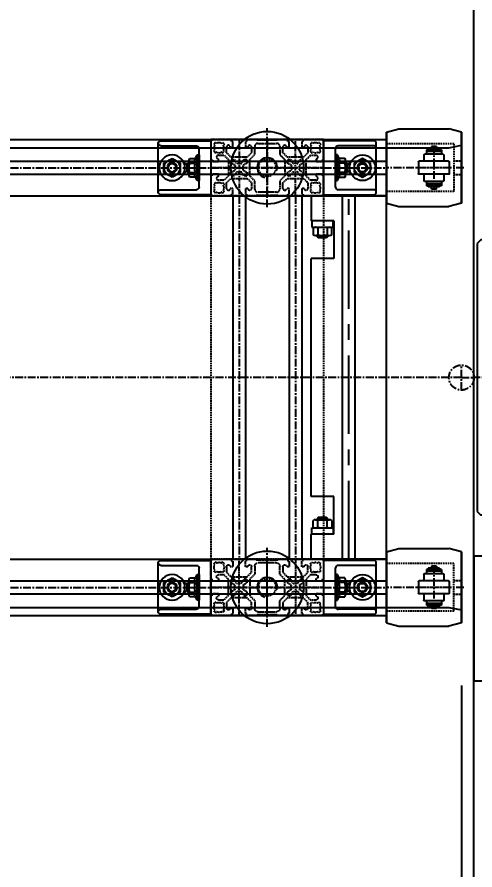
# Model space of a CAD drawing. Header units: inches. Extents: x 0 to 77285, y -118 to 40065.
# Drawn here: x 12608 to 12973, y 21287 to 21968 of the extents above; entities that cross this region are included whole.
import ezdxf

# ---------------------------------------------------------------- set-up
doc = ezdxf.new("R2010")
doc.units = ezdxf.units.IN
doc.header["$LTSCALE"] = 5
doc.header["$MEASUREMENT"] = 0
for name, pattern in [('CENTER', [2, 1.25, -0.25, 0.25, -0.25]), ('CENTERX2', [4, 2.5, -0.5, 0.5, -0.5]), ('HIDDEN', [0.375, 0.25, -0.125])]:
    doc.linetypes.add(name, pattern=pattern)
for name, color, linetype in [('11', 1, 'CENTER'), ('22', 2, 'HIDDEN'), ('44', 4, 'Continuous'), ('77', 40, 'HIDDEN'), ('A', 8, 'Continuous'), ('AREA-HAT', 7, 'Continuous'), ('B', 123, 'Continuous'), ('G', 231, 'Continuous'), ('T', 3, 'Continuous')]:
    doc.layers.add(name, color=color, linetype=linetype)
doc.styles.add('SCI', font='')
doc.styles.get('SCI').set_extended_font_data('Gulim')
doc.dimstyles.new('SCH', dxfattribs={"dimtxt": 2.5, "dimasz": 2, "dimexe": 1.25, "dimexo": 0.625, "dimtad": 1, "dimdec": 8, "dimtxsty": 'SCI', "dimcen": 2.5, "dimclrd": 4, "dimclre": 4, "dimclrt": 7, "dimadec": 8, "dimazin": 2, "dimtfac": 1, "dimtdec": 8, "dimtmove": 0, "dimatfit": 3, "dimfxl": 1, "dimarcsym": 0})

# ---------------------------------------------------------------- blocks, each defined once
blk = doc.blocks.new('A$C08521c32')
at = {"layer": 'AREA-HAT'}
h = blk.add_hatch(color=256, dxfattribs=at)
h.dxf.hatch_style = 1
h.paths.add_polyline_path([(-55, 3.3), (-55, 5, 0.414214), (-60, 0), (-58.3, 0, -0.414214)])
h.paths.add_polyline_path([(-50, 0), (-51.7, 0, -0.414214), (-55, -3.3), (-55, -5, 0.414214)])
h = blk.add_hatch(color=256, dxfattribs=at)
h.dxf.hatch_style = 1
h.paths.add_polyline_path([(55, 3.3), (55, 5, 0.414214), (50, 0), (51.7, 0, -0.414214)])
h.paths.add_polyline_path([(60, 0), (58.3, 0, -0.414214), (55, -3.3), (55, -5, 0.414214)])
for p, q in [((-110, 17, 0), (-107, 20, 0)), ((-110, 17, 0), (-110, -17, 0)), ((-107, 20, 0), (107, 20, 0)), ((107, 20, 0), (110, 17, 0)), ((110, 17, 0), (110, -17, 0)), ((-110, -17, 0), (-107, -20, 0)), ((-107, -20, 0), (107, -20, 0)), ((107, -20, 0), (110, -17, 0))]:
    blk.add_line(p, q)
for centre, radius in [((-95, 0, 0), 4.5), ((-75, 0), 5.5), ((-75, 0), 3.3), ((-55, 0, 0), 5), ((-55, 0, 0), 3.3), ((0, 0, 0), 4.5), ((55, 0, 0), 5), ((55, 0, 0), 3.3), ((75, 0), 5.5), ((75, 0), 3.3), ((95, 0, 0), 4.5)]:
    blk.add_circle(centre, radius)
at = {"layer": '11'}
for p, q in [((0, 22.51, 0), (0, -22.49, 0)), ((-75, -9), (-75, 9)), ((75, -9), (75, 9)), ((-111, 0, 0), (111, 0, 0)), ((-95, 5.5, 0), (-95, -5.5, 0)), ((-55, 6.5, 0), (-55, -6.5, 0)), ((55, 6.5, 0), (55, -6.5, 0)), ((95, 5.5, 0), (95, -5.5, 0))]:
    blk.add_line(p, q, dxfattribs=at)
at = {"layer": '22'}
for centre, radius in [((-75, 0), 8), ((75, 0), 8), ((-55, 0, 0), 5.5), ((55, 0, 0), 5.5)]:
    blk.add_circle(centre, radius, dxfattribs=at)
blk = doc.blocks.new('A$C740f11e8')
blk.add_blockref('A$C08521c32', (0, -167.5))
blk = doc.blocks.new('A$C2005a4a9')
for p, q in [((-50, 190, 0), (50, 190, 0)), ((-50, 190, 2129.45), (-50, -190, 2129.45)), ((50, 190, 2129.45), (50, -190, 2129.45)), ((-33.5, 31.5, 2129.45), (-31.5, 33.5, 2129.45)), ((-33.5, 15.5, 2129.45), (-33.5, 31.5, 2129.45)), ((31.5, 33.5, 2129.45), (-31.5, 33.5, 2129.45)), ((31.5, 33.5, 2129.45), (33.5, 31.5, 2129.45)), ((33.5, 15.5, 2129.45), (33.5, 31.5, 2129.45)), ((19.5, 24.5, 0), (-19.5, 24.5, 0)), ((-33.5, 15.5, 0), (-26.5, 15.5, 0)), ((-24.5, 17.5, 0), (-26.5, 15.5, 0)), ((-24.5, 17.5, 0), (-24.5, 19.5, 0)), ((-24.5, -17.5, 0), (-24.5, 17.5, 0)), ((24.5, 17.5, 0), (24.5, 19.5, 0)), ((24.5, 17.5, 0), (26.5, 15.5, 0)), ((33.5, 15.5, 0), (26.5, 15.5, 0)), ((30, 15.5, 0), (30, -15.5, 0)), ((-33.5, -15.5, 2129.45), (-33.5, -31.5, 2129.45)), ((-33.5, -15.5, 0), (-26.5, -15.5, 0)), ((-24.5, -17.5, 0), (-26.5, -15.5, 0)), ((-24.5, -17.5, 0), (-24.5, -19.5, 0)), ((24.5, -17.5, 0), (26.5, -15.5, 0)), ((24.5, -17.5, 0), (24.5, -19.5, 0)), ((33.5, -15.5, 0), (26.5, -15.5, 0)), ((33.5, -15.5, 2129.45), (33.5, -31.5, 2129.45)), ((19.5, -24.5, 0), (-19.5, -24.5, 0)), ((-33.5, -31.5, 2129.45), (-31.5, -33.5, 2129.45)), ((31.5, -33.5, 2129.45), (-31.5, -33.5, 2129.45)), ((31.5, -33.5, 2129.45), (33.5, -31.5, 2129.45)), ((-50, -190, 0), (50, -190, 0))]:
    blk.add_line(p, q)
for centre, radius in [((-25, 167.5, 0), 4.5), ((25, 167.5, 0), 4.5), ((0, 90), 20), ((-26.5, 26.5, 0), 2.46), ((26.5, 26.5, 0), 2.46), ((-26.5, -26.5, 0), 2.46), ((26.5, -26.5, 0), 2.46), ((0, -90), 20), ((-25, -167.5, 0), 4.5), ((25, -167.5, 0), 4.5)]:
    blk.add_circle(centre, radius)
for centre, radius, start, end in [((-26.5, 26.5, 0), 3, 285, 195), ((26.5, 26.5, 0), 3, 285, 195), ((-19.5, 19.5, 0), 5, 90, 180), ((19.5, 19.5, 0), 5, 0, 90), ((-19.5, -19.5, 0), 5, 180, 270), ((19.5, -19.5, 0), 5, 270, 0), ((-26.5, -26.5, 0), 3, 165, 75), ((26.5, -26.5, 0), 3, 165, 75)]:
    blk.add_arc(centre, radius, start, end)
at = {"layer": '11'}
for p, q in [((-25, 172.9), (-25, 162.1)), ((25, 172.9), (25, 162.1)), ((-19.6, 167.5), (-30.4, 167.5)), ((19.6, 167.5), (30.4, 167.5)), ((0, 114), (0, 66)), ((-24, 90), (24, 90)), ((-10, 38), (-10, 20)), ((0, 37.8), (0, -37.8)), ((10, 38), (10, 20)), ((-26.5, 20.5, 0), (-26.5, 32.5, 0)), ((26.5, 20.5, 0), (26.5, 32.5, 0)), ((-20.5, 26.5, 0), (-32.5, 26.5, 0)), ((32.5, 26.5, 0), (20.5, 26.5, 0)), ((-37.8, 0), (37.8, 0)), ((-10, -38), (-10, -20)), ((10, -38), (10, -20)), ((-20.5, -26.5, 0), (-32.5, -26.5, 0)), ((-26.5, -20.5, 0), (-26.5, -32.5, 0)), ((32.5, -26.5, 0), (20.5, -26.5, 0)), ((26.5, -20.5, 0), (26.5, -32.5, 0)), ((0, -114), (0, -66)), ((-24, -90), (24, -90)), ((-25, -172.9), (-25, -162.1)), ((25, -172.9), (25, -162.1)), ((-19.6, -167.5), (-30.4, -167.5)), ((19.6, -167.5), (30.4, -167.5))]:
    blk.add_line(p, q, dxfattribs=at)
at = {"layer": '22'}
for p, q in [((-12.07, 24.5), (-12.07, 33.5)), ((-7.93, 33.5), (-7.93, 24.5)), ((7.93, 24.5), (7.93, 33.5)), ((12.07, 33.5), (12.07, 24.5)), ((-12.07, -24.5), (-12.07, -33.5)), ((-7.93, -33.5), (-7.93, -24.5)), ((7.93, -24.5), (7.93, -33.5)), ((12.07, -33.5), (12.07, -24.5))]:
    blk.add_line(p, q, dxfattribs=at)
at = {"layer": 'T'}
for p, q in [((-12.5, 24.5), (-12.5, 33.5)), ((-7.5, 33.5), (-7.5, 24.5)), ((7.5, 24.5), (7.5, 33.5)), ((12.5, 33.5), (12.5, 24.5)), ((-12.5, -24.5), (-12.5, -33.5)), ((-7.5, -33.5), (-7.5, -24.5)), ((7.5, -24.5), (7.5, -33.5)), ((12.5, -33.5), (12.5, -24.5))]:
    blk.add_line(p, q, dxfattribs=at)
blk = doc.blocks.new('A$C93861574')
blk.add_blockref('A$C2005a4a9', (0, 0))
blk = doc.blocks.new('A$Ca5de7116')
blk.add_blockref('A$C740f11e8', (0, 0))
at = {"layer": 'A'}
blk.add_blockref('A$C93861574', (192.5, 0, 0), dxfattribs=at)
blk = doc.blocks.new('A$C8e4350b7')
blk.add_line((7340, -190), (180, -190))
blk = doc.blocks.new('A$C47db6cef')
at = {"ltscale": 0.506191}
for p, q in [((0, 43), (0, 28.5)), ((16.5, 45), (2, 45)), ((3.05, 40.53), (2.33, 41.26)), ((3.74, 42.67), (4.47, 41.95)), ((8.53, 41.95), (9.26, 42.67)), ((10.67, 41.26), (9.95, 40.53)), ((16.5, 43.5), (16.5, 45)), ((28.5, 45), (16.5, 45)), ((17.5, 43.5), (16.5, 43.5)), ((17.5, 39), (17.5, 43.5)), ((27.5, 43.5), (27.5, 39)), ((28.5, 43.5), (27.5, 43.5)), ((28.5, 45), (28.5, 43.5)), ((36.5, 45), (28.5, 45)), ((37, 44.5), (36.5, 45)), ((44.7, 44.5), (37, 44.5)), ((37.5, 42), (52.5, 42)), ((45, 44.2), (44.7, 44.5)), ((45.3, 44.5), (45, 44.2)), ((53, 44.5), (45.3, 44.5)), ((53.5, 45), (53, 44.5)), ((61.5, 45), (53.5, 45)), ((61.5, 43.5), (61.5, 45)), ((73.5, 45), (61.5, 45)), ((62.5, 43.5), (61.5, 43.5)), ((62.5, 39), (62.5, 43.5)), ((72.5, 43.5), (72.5, 39)), ((73.5, 43.5), (72.5, 43.5)), ((73.5, 45), (73.5, 43.5)), ((88, 45), (73.5, 45)), ((80.05, 40.53), (79.33, 41.26)), ((80.74, 42.67), (81.47, 41.95)), ((85.53, 41.95), (86.26, 42.67)), ((87.67, 41.26), (86.95, 40.53)), ((90, 28.5), (90, 43)), ((2.33, 35.74), (3.05, 36.47)), ((4.47, 35.05), (3.74, 34.33)), ((9.26, 34.33), (8.53, 35.05)), ((9.95, 36.47), (10.67, 35.74)), ((12.5, 34.5), (12.5, 39)), ((16, 31), (12.5, 34.5)), ((15.5, 39), (17.5, 39)), ((27.5, 39), (29.5, 39)), ((32.5, 34.5), (29, 31)), ((32.5, 39), (32.5, 34.5)), ((35, 33), (35, 39.5)), ((55, 39.5), (55, 33)), ((57.5, 34.5), (57.5, 39)), ((61, 31), (57.5, 34.5)), ((60.5, 39), (62.5, 39)), ((72.5, 39), (74.5, 39)), ((77.5, 34.5), (74, 31)), ((77.5, 39), (77.5, 34.5)), ((79.33, 35.74), (80.05, 36.47)), ((81.47, 35.05), (80.74, 34.33)), ((86.26, 34.33), (85.53, 35.05)), ((86.95, 36.47), (87.67, 35.74)), ((0, 28.5), (1.5, 28.5)), ((0, 28.5), (0, 16.5)), ((1.5, 28.5), (1.5, 27.5)), ((1.5, 27.5), (6, 27.5)), ((6, 32.5), (10.5, 32.5)), ((6, 27.5), (6, 29.5)), ((10.5, 32.5), (14, 29)), ((14, 29), (14, 22.8)), ((22.2, 31), (16, 31)), ((16, 26.25), (16, 28)), ((17, 29), (18.75, 29)), ((18.75, 29), (20.75, 25.53)), ((22.5, 30.7), (22.2, 31)), ((22.8, 31), (22.5, 30.7)), ((29, 31), (22.8, 31)), ((24.25, 25.53), (26.25, 29)), ((26.25, 29), (28, 29)), ((29, 28), (29, 26.25)), ((31, 29), (35, 33)), ((31, 16), (31, 29)), ((55, 33), (59, 29)), ((59, 29), (59, 16)), ((67.2, 31), (61, 31)), ((61, 26.25), (61, 28)), ((62, 29), (63.75, 29)), ((63.75, 29), (65.75, 25.53)), ((67.5, 30.7), (67.2, 31)), ((67.8, 31), (67.5, 30.7)), ((74, 31), (67.8, 31)), ((69.25, 25.53), (71.25, 29)), ((71.25, 29), (73, 29)), ((74, 28), (74, 26.25)), ((76, 29), (79.5, 32.5)), ((76, 22.8), (76, 29)), ((79.5, 32.5), (84, 32.5)), ((84, 29.5), (84, 27.5)), ((84, 27.5), (88.5, 27.5)), ((88.5, 28.5), (90, 28.5)), ((88.5, 27.5), (88.5, 28.5)), ((90, 16.5), (90, 28.5)), ((14, 22.8), (14.3, 22.5)), ((14.3, 22.5), (14, 22.2)), ((14, 22.2), (14, 16)), ((19.47, 24.25), (16, 26.25)), ((16, 18.75), (19.47, 20.75)), ((29, 26.25), (25.53, 24.25)), ((25.53, 20.75), (29, 18.75)), ((64.47, 24.25), (61, 26.25)), ((61, 18.75), (64.47, 20.75)), ((74, 26.25), (70.53, 24.25)), ((70.53, 20.75), (74, 18.75)), ((75.7, 22.5), (76, 22.8)), ((76, 22.2), (75.7, 22.5)), ((76, 16), (76, 22.2)), ((0, 16.5), (0, 2)), ((1.5, 16.5), (0, 16.5)), ((1.5, 17.5), (1.5, 16.5)), ((6, 17.5), (1.5, 17.5)), ((6, 15.5), (6, 17.5)), ((14, 16), (10.5, 12.5)), ((12.5, 10.5), (16, 14)), ((16, 17), (16, 18.75)), ((16, 14), (22.2, 14)), ((18.75, 16), (17, 16)), ((20.75, 19.47), (18.75, 16)), ((22.2, 14), (22.5, 14.3)), ((22.5, 14.3), (22.8, 14)), ((22.8, 14), (29, 14)), ((26.25, 16), (24.25, 19.47)), ((28, 16), (26.25, 16)), ((29, 18.75), (29, 17)), ((29, 14), (32.5, 10.5)), ((35, 12), (31, 16)), ((59, 16), (55, 12)), ((57.5, 10.5), (61, 14)), ((61, 17), (61, 18.75)), ((61, 14), (67.2, 14)), ((63.75, 16), (62, 16)), ((65.75, 19.47), (63.75, 16)), ((67.2, 14), (67.5, 14.3)), ((67.5, 14.3), (67.8, 14)), ((67.8, 14), (74, 14)), ((71.25, 16), (69.25, 19.47)), ((73, 16), (71.25, 16)), ((74, 18.75), (74, 17)), ((74, 14), (77.5, 10.5)), ((79.5, 12.5), (76, 16)), ((84, 17.5), (84, 15.5)), ((88.5, 17.5), (84, 17.5)), ((88.5, 16.5), (88.5, 17.5)), ((90, 16.5), (88.5, 16.5)), ((90, 2), (90, 16.5)), ((3.05, 8.53), (2.33, 9.26)), ((3.74, 10.67), (4.47, 9.95)), ((10.5, 12.5), (6, 12.5)), ((8.53, 9.95), (9.26, 10.67)), ((10.67, 9.26), (9.95, 8.53)), ((12.5, 6), (12.5, 10.5)), ((32.5, 10.5), (32.5, 6)), ((35, 5.5), (35, 12)), ((55, 12), (55, 5.5)), ((57.5, 6), (57.5, 10.5)), ((77.5, 10.5), (77.5, 6)), ((80.05, 8.53), (79.33, 9.26)), ((84, 12.5), (79.5, 12.5)), ((80.74, 10.67), (81.47, 9.95)), ((85.53, 9.95), (86.26, 10.67)), ((87.67, 9.26), (86.95, 8.53)), ((2, 0), (16.5, 0)), ((2.33, 3.74), (3.05, 4.47)), ((4.47, 3.05), (3.74, 2.33)), ((9.26, 2.33), (8.53, 3.05)), ((9.95, 4.47), (10.67, 3.74)), ((17.5, 6), (15.5, 6)), ((16.5, 1.5), (17.5, 1.5)), ((16.5, 0), (16.5, 1.5)), ((16.5, 0), (28.5, 0)), ((17.5, 1.5), (17.5, 6)), ((27.5, 6), (27.5, 1.5)), ((29.5, 6), (27.5, 6)), ((27.5, 1.5), (28.5, 1.5)), ((28.5, 1.5), (28.5, 0)), ((28.5, 0), (35.55, 0)), ((35.55, 0), (36.05, 0.5)), ((36.05, 0.5), (44.7, 0.5)), ((52.5, 3), (37.5, 3)), ((44.7, 0.5), (45, 0.8)), ((45, 0.8), (45.3, 0.5)), ((45.3, 0.5), (53.95, 0.5)), ((53.95, 0.5), (54.45, 0)), ((62.5, 6), (60.5, 6)), ((61.5, 1.5), (62.5, 1.5)), ((61.5, 0), (61.5, 1.5)), ((62.5, 1.5), (62.5, 6)), ((72.5, 6), (72.5, 1.5)), ((74.5, 6), (72.5, 6)), ((72.5, 1.5), (73.5, 1.5)), ((73.5, 1.5), (73.5, 0)), ((79.33, 3.74), (80.05, 4.47)), ((81.47, 3.05), (80.74, 2.33)), ((86.26, 2.33), (85.53, 3.05)), ((86.95, 4.47), (87.67, 3.74))]:
    blk.add_line(p, q, dxfattribs=at)
for p, q in [((54.45, 0), (61.5, 0)), ((61.5, 0), (73.5, 0)), ((73.5, 0), (88, 0))]:
    blk.add_line(p, q)
for centre, radius, start, end in [((2, 43), 2, 90, 180), ((6.5, 38.5), 5, 123.46304, 146.53696), ((6.5, 38.5), 4, 59.47751, 120.52249), ((6.5, 38.5), 5, 33.46304, 56.53696), ((37.5, 39.5), 2.5, 90, 180), ((52.5, 39.5), 2.5, 0, 90), ((83.5, 38.5), 5, 123.46304, 146.53696), ((83.5, 38.5), 4, 59.47751, 120.52249), ((83.5, 38.5), 5, 33.46304, 56.53696), ((88, 43), 2, 0, 90), ((6.5, 38.5), 5, 213.46304, 236.53696), ((6.5, 38.5), 4, 149.47751, 210.52249), ((6.5, 38.5), 4, 239.47751, 300.52249), ((6.5, 38.5), 5, 303.46304, 326.53696), ((6.5, 38.5), 4, 329.47751, 30.52249), ((14, 39), 1.5, 0, 180), ((31, 39), 1.5, 0, 180), ((59, 39), 1.5, 0, 180), ((76, 39), 1.5, 0, 180), ((83.5, 38.5), 5, 213.46304, 236.53696), ((83.5, 38.5), 4, 149.47751, 210.52249), ((83.5, 38.5), 4, 239.47751, 300.52249), ((83.5, 38.5), 5, 303.46304, 326.53696), ((83.5, 38.5), 4, 329.47751, 30.52249), ((6, 31), 1.5, 90, 270), ((17, 28), 1, 90, 180), ((28, 28), 1, 0, 90), ((62, 28), 1, 90, 180), ((73, 28), 1, 0, 90), ((84, 31), 1.5, 270, 90), ((22.5, 22.5), 3.5, 150, 210), ((22.5, 22.5), 3.5, 60, 120), ((22.5, 22.5), 3.5, 330, 30), ((67.5, 22.5), 3.5, 150, 210), ((67.5, 22.5), 3.5, 60, 120), ((67.5, 22.5), 3.5, 330, 30), ((6, 14), 1.5, 90, 270), ((17, 17), 1, 180, 270), ((22.5, 22.5), 3.5, 240, 300), ((28, 17), 1, 270, 0), ((62, 17), 1, 180, 270), ((67.5, 22.5), 3.5, 240, 300), ((73, 17), 1, 270, 0), ((84, 14), 1.5, 270, 90), ((6.5, 6.5), 5, 123.46304, 146.53696), ((6.5, 6.5), 4, 149.47751, 210.52249), ((6.5, 6.5), 4, 59.47751, 120.52249), ((6.5, 6.5), 5, 33.46304, 56.53696), ((6.5, 6.5), 4, 329.47751, 30.52249), ((83.5, 6.5), 5, 123.46304, 146.53696), ((83.5, 6.5), 4, 149.47751, 210.52249), ((83.5, 6.5), 4, 59.47751, 120.52249), ((83.5, 6.5), 5, 33.46304, 56.53696), ((83.5, 6.5), 4, 329.47751, 30.52249), ((2, 2), 2, 180, 270), ((6.5, 6.5), 5, 213.46304, 236.53696), ((6.5, 6.5), 4, 239.47751, 300.52249), ((6.5, 6.5), 5, 303.46304, 326.53696), ((14, 6), 1.5, 180, 0), ((31, 6), 1.5, 180, 0), ((37.5, 5.5), 2.5, 180, 270), ((52.5, 5.5), 2.5, 270, 0), ((59, 6), 1.5, 180, 0), ((76, 6), 1.5, 180, 0), ((83.5, 6.5), 5, 213.46304, 236.53696), ((83.5, 6.5), 4, 239.47751, 300.52249), ((83.5, 6.5), 5, 303.46304, 326.53696), ((88, 2), 2, 270, 0)]:
    blk.add_arc(centre, radius, start, end, dxfattribs=at)
at = {"layer": '11', "ltscale": 0.506191}
for p, q in [((22.5, 45), (22.5, 0)), ((67.5, 0), (67.5, 45)), ((90, 22.5), (0, 22.5))]:
    blk.add_line(p, q, dxfattribs=at)
at = {"layer": '11'}
blk.add_line((45, 45), (45, 0), dxfattribs=at)
at = {"layer": 'A', "ltscale": 0.506191}
for p, q in [((0, 45), (0, 43)), ((2, 45), (0, 45)), ((53.5, 45), (36.5, 45)), ((90, 45), (88, 45)), ((90, 43), (90, 45)), ((0, 2), (0, 0)), ((0, 0), (2, 0)), ((35.55, 0), (54.45, 0)), ((90, 0), (90, 2))]:
    blk.add_line(p, q, dxfattribs=at)
at = {"layer": 'A'}
blk.add_line((88, 0), (90, 0), dxfattribs=at)
blk = doc.blocks.new('A$C632A6005')
for p, q in [((-21.5, 0), (-21.5, -40)), ((21.5, 0), (-21.5, 0)), ((21.5, -40.1), (21.5, 0)), ((-17.5, -40), (-17.5, -11.5)), ((-15.5, -9.5), (15.5, -9.5)), ((10.25, -9.5), (-10.25, -9.5)), ((-10.25, -9.5), (-10.25, -11)), ((-10.25, -11), (10.25, -11)), ((-10.25, -11), (-7.51, -12.3)), ((-7.51, -12.3), (-7.51, -16.89)), ((-3.75, -16.86), (-3.75, -12.3)), ((3.76, -16.86), (3.76, -12.3)), ((7.51, -12.3), (10.25, -11)), ((7.51, -16.89), (7.51, -12.3)), ((10.25, -11), (10.25, -9.5)), ((17.5, -40), (17.5, -11.5)), ((-7.51, -16.89), (-6.44, -17.5)), ((-6.44, -17.5), (6.45, -17.5)), ((-4, -18.2), (-4, -17.5)), ((-4, -18.2), (4, -18.2)), ((-3.2, -19), (-4, -18.2)), ((-3.2, -19), (3.2, -19)), ((3.2, -19), (4, -18.2)), ((4, -18.2), (4, -17.5)), ((6.45, -17.5), (7.51, -16.89)), ((-3.75, -24.5), (-7.5, -31)), ((3.75, -24.5), (-3.75, -24.5)), ((7.51, -31), (3.75, -24.5)), ((-7.5, -31), (-3.75, -37.5)), ((3.75, -37.5), (7.51, -31)), ((-3.75, -37.5), (3.75, -37.5)), ((-19.5, -42), (19.6, -42))]:
    blk.add_line(p, q)
for radius in [10.25, 6.5, 4, 3.2]:
    blk.add_circle((0, -31), radius)
for centre, radius, start, end in [((-15.5, -11.5), 2, 89.99999, 180.00003), ((-5.63, -9.89), 3.06, 232.12112, 307.87888), ((0, -1.68), 11.26, 250.52878, 289.47122), ((5.63, -9.89), 3.06, 232.12112, 307.87888), ((15.5, -11.5), 2, 0.00001, 89.99999), ((-5.63, -14.44), 3.06, 232.12112, 307.87888), ((0, -22.5), 4.1, 121.38856, 166.72724), ((0, -6.24), 11.26, 250.52878, 289.47122), ((0, -22.5), 4.1, 13.27276, 58.61144), ((5.63, -14.44), 3.06, 232.12112, 307.87888), ((-19.5, -40), 2, 180.00003, 270.00001), ((-19.5, -40), 2, 270.00001, 0.00002), ((19.5, -40), 2, 180.00003, 270.00001), ((19.6, -40.1), 1.9, 270.00001, 0.00002)]:
    blk.add_arc(centre, radius, start, end)
blk = doc.blocks.new('A$C08fce532')
for p, q in [((-22.5, 90), (-22.5, 0)), ((-22.5, 90), (-22.5, 0)), ((312.5, 90), (22.5, 90)), ((22.5, 0), (22.5, 90)), ((312.5, 0), (312.5, 90)), ((357.5, 90), (357.5, 0)), ((312.5, 0), (22.5, 0))]:
    blk.add_line(p, q)
at = {"layer": '11'}
for p, q in [((312.5, 67.5), (22.5, 67.5)), ((-31.5, 45), (31.5, 45)), ((303.5, 45), (366.5, 45)), ((312.5, 22.5), (22.5, 22.5))]:
    blk.add_line(p, q, dxfattribs=at)
at = {"layer": '22'}
for centre in [(0, 45), (335, 45)]:
    blk.add_circle(centre, 6.92, dxfattribs=at)
at = {"layer": '44'}
for centre in [(0, 45), (335, 45)]:
    blk.add_circle(centre, 29, dxfattribs=at)
at = {"layer": 'A'}
for p, q in [((312.5, 72.5), (22.5, 72.5)), ((312.5, 62.5), (22.5, 62.5)), ((312.5, 27.5), (22.5, 27.5)), ((312.5, 17.5), (22.5, 17.5))]:
    blk.add_line(p, q, dxfattribs=at)
at = {"layer": 'T'}
for centre in [(0, 45), (335, 45)]:
    blk.add_arc(centre, 8, 255, 165, dxfattribs=at)
at = {"xscale": -1.000000000000001, "rotation": 90}
blk.add_blockref('A$C47db6cef', (22.5, 90), dxfattribs=at)
at = {"rotation": 270}
blk.add_blockref('A$C47db6cef', (312.5, 90), dxfattribs=at)
at = {"layer": '44', "xscale": -1, "rotation": 180}
for p in [(0, 90), (335, 90)]:
    blk.add_blockref('A$C632A6005', p, dxfattribs=at)
at = {"layer": '44'}
for p in [(0, 0), (335, 0)]:
    blk.add_blockref('A$C632A6005', p, dxfattribs=at)
blk = doc.blocks.new('A$C024ea68c')
for p, q in [((-6, 14.35), (6, 14.35)), ((-6, 14.35), (-6, 10.85)), ((-4.5, 15.35), (4.5, 15.35)), ((-4.5, 15.35), (-4.5, 14.35)), ((-1.985, 17), (1.985, 17)), ((-1.985, 17), (-1.985, 15.35)), ((1.985, 17), (1.985, 15.35)), ((4.5, 15.35), (4.5, 14.35)), ((6, 14.35), (6, 10.85)), ((-7.94, 10.35), (-7.94, 5.15)), ((-7.44, 10.85), (7.44, 10.85)), ((-6, 12.85), (6, 12.85)), ((7.94, 10.35), (7.94, 5.15)), ((-12.3, 4.65), (-12.3, -4.65)), ((-11.8, 5.15), (11.8, 5.15)), ((12.3, 4.65), (12.3, -4.65)), ((-11.8, -5.15), (11.8, -5.15)), ((-7.94, -5.15), (-7.94, -10.35)), ((7.94, -5.15), (7.94, -10.35)), ((-7.44, -10.85), (7.44, -10.85)), ((-6, -10.85), (-6, -14.35)), ((-6, -12.85), (6, -12.85)), ((6, -10.85), (6, -14.35)), ((-6, -14.35), (6, -14.35)), ((-4.5, -15.35), (-4.5, -14.35)), ((-4.5, -15.35), (4.5, -15.35)), ((-1.985, -17), (-1.985, -15.35)), ((-1.985, -17), (1.985, -17)), ((1.985, -17), (1.985, -15.35)), ((4.5, -15.35), (4.5, -14.35))]:
    blk.add_line(p, q)
for centre, start, end in [((-7.44, 10.35), 90, 180), ((7.44, 10.35), 0, 90), ((-11.8, 4.65), 90, 180), ((11.8, 4.65), 0, 90), ((-11.8, -4.65), 180, 270), ((11.8, -4.65), 270, 0), ((-7.44, -10.35), 180, 270), ((7.44, -10.35), 270, 0)]:
    blk.add_arc(centre, 0.5, start, end)
at = {"layer": '11'}
for p, q in [((0, 17.35), (0, -17.35)), ((-13.3, 0), (13.3, 0))]:
    blk.add_line(p, q, dxfattribs=at)
blk = doc.blocks.new('A$C2389a0cc')
for p, q in [((0, 60), (20, 60)), ((0, 0), (0, 60)), ((20, 42), (20, 60)), ((20, 42), (20, 60)), ((20, 42.5), (20, 59.5)), ((20, 59.5), (25, 59.5)), ((20, 59.5), (25, 59.5)), ((25, 59.5), (25, 42.5)), ((25, 59.5), (25, 42.5)), ((25, 56.63), (25, 45.37)), ((25, 56.63), (25, 45.37)), ((25.58, 58.51), (30.92, 58.51)), ((25.58, 58.51), (30.92, 58.51)), ((25.58, 54.75), (30.92, 54.75)), ((25.58, 54.75), (30.92, 54.75)), ((31.5, 56.63), (31.5, 45.37)), ((31.5, 56.63), (31.5, 45.37)), ((32.72, 55), (31.5, 55)), ((32.72, 55), (31.5, 55)), ((32.72, 47), (32.72, 55)), ((33.4, 54.32), (32.72, 55)), ((32.72, 47), (32.72, 55)), ((33.4, 54.32), (32.72, 55)), ((50, 42), (50, 60)), ((50, 60), (240, 60)), ((240, 42), (240, 60)), ((256.6, 54.32), (257.28, 55)), ((256.6, 54.32), (257.28, 55)), ((257.28, 47), (257.28, 55)), ((257.28, 55), (258.5, 55)), ((257.28, 47), (257.28, 55)), ((257.28, 55), (258.5, 55)), ((258.5, 56.63), (258.5, 45.37)), ((258.5, 56.63), (258.5, 45.37)), ((264.42, 58.51), (259.08, 58.51)), ((264.42, 58.51), (259.08, 58.51)), ((264.42, 54.75), (259.08, 54.75)), ((264.42, 54.75), (259.08, 54.75)), ((265, 59.5), (265, 42.5)), ((270, 59.5), (265, 59.5)), ((265, 59.5), (265, 42.5)), ((270, 59.5), (265, 59.5)), ((265, 56.63), (265, 45.37)), ((265, 56.63), (265, 45.37)), ((290, 60), (270, 60)), ((270, 42), (270, 60)), ((270, 42), (270, 60)), ((270, 42.5), (270, 59.5)), ((290, 0), (290, 60)), ((31.5, 54.32), (33.4, 54.32)), ((31.5, 54.32), (33.4, 54.32)), ((31.5, 47.68), (33.4, 47.68)), ((31.5, 47.68), (33.4, 47.68)), ((32.72, 47), (33.4, 47.68)), ((32.72, 47), (33.4, 47.68)), ((33.4, 47.68), (33.4, 54.32)), ((33.4, 47.68), (33.4, 54.32)), ((256.6, 47.68), (256.6, 54.32)), ((258.5, 54.32), (256.6, 54.32)), ((256.6, 47.68), (256.6, 54.32)), ((258.5, 54.32), (256.6, 54.32)), ((257.28, 47), (256.6, 47.68)), ((258.5, 47.68), (256.6, 47.68)), ((257.28, 47), (256.6, 47.68)), ((258.5, 47.68), (256.6, 47.68)), ((25, 42.5), (20, 42.5)), ((25, 42.5), (20, 42.5)), ((20, 42), (50, 42)), ((25.58, 47.25), (30.92, 47.25)), ((25.58, 47.25), (30.92, 47.25)), ((30.92, 43.49), (25.58, 43.49)), ((30.92, 43.49), (25.58, 43.49)), ((31.5, 47), (32.72, 47)), ((31.5, 47), (32.72, 47)), ((270, 42), (240, 42)), ((258.5, 47), (257.28, 47)), ((258.5, 47), (257.28, 47)), ((264.42, 47.25), (259.08, 47.25)), ((264.42, 47.25), (259.08, 47.25)), ((259.08, 43.49), (264.42, 43.49)), ((259.08, 43.49), (264.42, 43.49)), ((265, 42.5), (270, 42.5)), ((265, 42.5), (270, 42.5)), ((0, 0), (290, 0))]:
    blk.add_line(p, q)
at = {"color": 252}
for p, q in [((0, 35), (290, 35)), ((0, 25), (290, 25))]:
    blk.add_line(p, q, dxfattribs=at)
for centre, radius, start, end in [((28.32, 56.63), 3.32, 145.61575, 214.38425), ((28.32, 56.63), 3.32, 145.61575, 214.38425), ((37.42, 51), 12.42, 162.41205, 197.58795), ((37.42, 51), 12.42, 162.41205, 197.58795), ((28.18, 56.63), 3.32, 325.61575, 34.38425), ((28.18, 56.63), 3.32, 325.61575, 34.38425), ((19.08, 51), 12.42, 342.41205, 17.58795), ((19.08, 51), 12.42, 342.41205, 17.58795), ((261.82, 56.63), 3.32, 145.61575, 214.38425), ((261.82, 56.63), 3.32, 145.61575, 214.38425), ((270.92, 51), 12.42, 162.41205, 197.58795), ((270.92, 51), 12.42, 162.41205, 197.58795), ((261.68, 56.63), 3.32, 325.61575, 34.38425), ((261.68, 56.63), 3.32, 325.61575, 34.38425), ((252.58, 51), 12.42, 342.41205, 17.58795), ((252.58, 51), 12.42, 342.41205, 17.58795), ((28.32, 45.37), 3.32, 145.61575, 214.38425), ((28.32, 45.37), 3.32, 145.61575, 214.38425), ((28.18, 45.37), 3.32, 325.61575, 34.38425), ((28.18, 45.37), 3.32, 325.61575, 34.38425), ((261.82, 45.37), 3.32, 145.61575, 214.38425), ((261.82, 45.37), 3.32, 145.61575, 214.38425), ((261.68, 45.37), 3.32, 325.61575, 34.38425), ((261.68, 45.37), 3.32, 325.61575, 34.38425)]:
    blk.add_arc(centre, radius, start, end)
at = {"layer": '11', "linetype": 'CENTERX2', "ltscale": 5}
blk.add_line((0, 30), (290, 30), dxfattribs=at)
blk = doc.blocks.new('A$C0169098b')
for p, q in [((-148.5, 0), (-186.5, 0)), ((139.18, 0), (136.5, -10)), ((139.18, 0), (136.5, -10)), ((195.82, 0), (139.18, 0)), ((139.18, 0), (161, 0)), ((148.5, 0), (186.5, 0)), ((174, 0), (195.82, 0)), ((195.82, 0), (198.5, -10)), ((195.82, 0), (198.5, -10)), ((-195.82, 0), (-198.5, -10)), ((-195.82, 0), (-198.5, -10)), ((-195.82, 0), (-139.18, 0)), ((-174, 0), (-195.82, 0)), ((-139.18, 0), (-161, 0)), ((-139.18, 0), (-136.5, -10)), ((-139.18, 0), (-136.5, -10)), ((-198.5, -10), (-198.5, -50)), ((-198.5, -10), (-198.5, -50)), ((-136.5, -10), (-136.5, -50)), ((-136.5, -10), (-136.5, -50)), ((136.5, -10), (136.5, -50)), ((136.5, -10), (136.5, -50)), ((198.5, -10), (198.5, -50)), ((198.5, -10), (198.5, -50)), ((-195.82, -60), (-198.5, -50)), ((-195.82, -60), (-198.5, -50)), ((-139.18, -60), (-136.5, -50)), ((-139.18, -60), (-136.5, -50)), ((139.18, -60), (136.5, -50)), ((139.18, -60), (136.5, -50)), ((195.82, -60), (198.5, -50)), ((195.82, -60), (198.5, -50)), ((-195.82, -60), (-139.18, -60)), ((-139.18, -60), (-195.82, -60)), ((195.82, -60), (139.18, -60)), ((139.18, -60), (195.82, -60))]:
    blk.add_line(p, q)
at = {"layer": '11'}
for p, q in [((0, -60), (0, 0)), ((167.5, -62), (167.5, 0)), ((-167.5, -62), (-167.5, 0)), ((-10, -60), (10, -60)), ((0, -60), (0, -70))]:
    blk.add_line(p, q, dxfattribs=at)
blk.add_circle((0, -60), 10, dxfattribs=at)
at = {"layer": '22'}
for p, q in [((148.5, -54), (148.5, 0)), ((186.5, -54), (186.5, 0)), ((-186.5, -54), (-186.5, 0)), ((-148.5, -54), (-148.5, 0)), ((-186.5, -54), (-148.5, -54)), ((-173, -54), (-173, -60)), ((-162, -54), (-162, -60)), ((186.5, -54), (148.5, -54)), ((162, -54), (162, -60)), ((173, -54), (173, -60))]:
    blk.add_line(p, q, dxfattribs=at)
at = {"layer": 'G'}
for p, q in [((183.5, 0), (183.5, -50)), ((-183.5, 0), (-183.5, -50)), ((-183.5, -50), (-185.5, -60)), ((183.5, -50), (185.5, -60))]:
    blk.add_line(p, q, dxfattribs=at)
blk.add_blockref('A$C2389a0cc', (-145, 0))
at = {"layer": 'B', "xscale": -1, "rotation": 270}
for p in [(-167.5, -37.94), (167.5, -37.94)]:
    blk.add_blockref('A$C024ea68c', p, dxfattribs=at)
blk = doc.blocks.new('A$C25c8c11d')
for p, q in [((-190, -640), (-190, -70.07)), ((-145, -640), (-145, -70.07)), ((145, -640), (145, -70.07)), ((190, -640), (190, -70.07))]:
    blk.add_line(p, q)
at = {"layer": '11'}
for p, q in [((-167.5, -640), (-167.5, -70.07)), ((0, -70.07), (0, -640)), ((167.5, -640), (167.5, -70.07))]:
    blk.add_line(p, q, dxfattribs=at)
at = {"layer": 'B'}
for p, q in [((-172.65, -640), (-172.65, -70.07)), ((-162.35, -640), (-162.35, -70.07)), ((162.35, -640), (162.35, -70.07)), ((172.65, -640), (172.65, -70.07))]:
    blk.add_line(p, q, dxfattribs=at)
at = {"layer": 'G'}
for p, q in [((-183.5, -640), (-183.5, -70.07)), ((183.5, -640), (183.5, -70.07))]:
    blk.add_line(p, q, dxfattribs=at)
at = {"rotation": 180}
blk.add_blockref('A$C0169098b', (0, -70), dxfattribs=at)
at = {"layer": '77', "rotation": 180}
blk.add_blockref('A$C08fce532', (167.5, -120.07), dxfattribs=at)
blk = doc.blocks.new('*D389')
at = {"color": 4, "lineweight": -2, "transparency": 16777216}
for p, q in [((12102.65, 21680.55), (11199.34, 21680.55)), ((11299.34, 21520.55), (11299.34, 16855.55)), ((12922.66, 16695.55), (11199.34, 16695.55))]:
    blk.add_line(p, q, dxfattribs=at)
at = {"color": 4, "transparency": 16777216}
for points in [[(11272.67, 21520.55), (11326.01, 21520.55), (11299.34, 21680.55)], [(11272.67, 16855.55), (11326.01, 16855.55), (11299.34, 16695.55)]]:
    blk.add_solid(points, dxfattribs=at)
at = {"layer": 'Defpoints', "color": 0, "transparency": 16777216}
for p in [(12152.65, 21680.55), (11299.34, 16695.55), (12972.66, 16695.55)]:
    blk.add_point(p, dxfattribs=at)
at = {"color": 7, "transparency": 16777216, "insert": (11146.68, 19188.05), "char_height": 200, "attachment_point": 5, "rotation": 90, "style": 'SCI'}
blk.add_mtext('4985', dxfattribs=at)
blk = doc.blocks.new('*D395')
at = {"color": 4, "lineweight": -2, "transparency": 16777216}
for p, q in [((12910.15, 22980.55), (10205.36, 22980.55)), ((10305.36, 22820.55), (10305.36, 15530.55)), ((12910.65, 15370.55), (10205.36, 15370.55))]:
    blk.add_line(p, q, dxfattribs=at)
at = {"color": 4, "transparency": 16777216}
for points in [[(10278.69, 22820.55), (10332.03, 22820.55), (10305.36, 22980.55)], [(10278.69, 15530.55), (10332.03, 15530.55), (10305.36, 15370.55)]]:
    blk.add_solid(points, dxfattribs=at)
at = {"layer": 'Defpoints', "color": 0, "transparency": 16777216}
for p in [(12960.15, 22980.55), (10305.36, 15370.55), (12960.65, 15370.55)]:
    blk.add_point(p, dxfattribs=at)
at = {"color": 7, "transparency": 16777216, "insert": (10152.56, 19175.55), "char_height": 200, "attachment_point": 5, "rotation": 90, "style": 'SCI'}
blk.add_mtext('7610', dxfattribs=at)
blk = doc.blocks.new('*D396')
at = {"color": 4, "lineweight": -2, "transparency": 16777216}
for p, q in [((12962.65, 21434.73), (12962.65, 20502.46)), ((12162.65, 21428.05), (12162.65, 20502.46)), ((12802.65, 20602.46), (12322.65, 20602.46))]:
    blk.add_line(p, q, dxfattribs=at)
at = {"color": 4, "transparency": 16777216}
for points in [[(12322.65, 20629.13), (12322.65, 20575.8), (12162.65, 20602.46)], [(12802.65, 20629.13), (12802.65, 20575.8), (12962.65, 20602.46)]]:
    blk.add_solid(points, dxfattribs=at)
at = {"layer": 'Defpoints', "color": 0, "transparency": 16777216}
for p in [(12962.65, 21484.73), (12162.65, 21478.05), (12162.65, 20602.46)]:
    blk.add_point(p, dxfattribs=at)
at = {"color": 7, "transparency": 16777216, "insert": (12562.65, 20754.99), "char_height": 200, "attachment_point": 5, "style": 'SCI'}
blk.add_mtext('800', dxfattribs=at)
blk = doc.blocks.new('*D419')
at = {"color": 4, "lineweight": -2, "transparency": 16777216}
for p, q in [((12901.33, 26433.05), (8765.28, 26433.05)), ((8865.28, 26273.05), (8865.28, 15530.55)), ((12910.65, 15370.55), (8765.28, 15370.55))]:
    blk.add_line(p, q, dxfattribs=at)
at = {"color": 4, "transparency": 16777216}
for points in [[(8838.61, 26273.05), (8891.95, 26273.05), (8865.28, 26433.05)], [(8838.61, 15530.55), (8891.95, 15530.55), (8865.28, 15370.55)]]:
    blk.add_solid(points, dxfattribs=at)
at = {"layer": 'Defpoints', "color": 0, "transparency": 16777216}
for p in [(12951.33, 26433.05), (8865.28, 15370.55), (12960.65, 15370.55)]:
    blk.add_point(p, dxfattribs=at)
at = {"color": 7, "transparency": 16777216, "insert": (8700.23, 20901.8), "char_height": 200, "attachment_point": 5, "rotation": 90, "style": 'SCI'}
blk.add_mtext('11062,5', dxfattribs=at)

msp = doc.modelspace()

# ---------------------------------------------------------------- block references
at = {"rotation": 270}
for name, p in [('A$C8e4350b7', (13162.6497809, 22990.55047629)), ('A$Ca5de7116', (13162.6504291, 21680.55047629)), ('A$C25c8c11d', (12972.6504291, 21680.55047629))]:
    msp.add_blockref(name, p, dxfattribs=at)

# ---------------------------------------------------------------- dimensions: what is measured, and where the dimension line sits
for base, p1, p2, picture, middle in [((8865.2812807637, 15370.550476295), (12951.3292728223, 26433.0504762968), (12960.649780898, 15370.550476295), '*D419', (8700.2346762364, 20901.8004762959)), ((10305.3608523181, 15370.550476295), (12960.1497808979, 22980.550476295), (12960.649780898, 15370.550476295), '*D395', (10152.5645806803, 19175.550476295)), ((11299.3415557895, 16695.5504762947), (12152.6504290972, 21680.5504762948), (12972.6615604257, 16695.5504762947), '*D389', (11146.678439944, 19188.0504762948))]:
    dim = msp.add_linear_dim(base=base, p1=p1, p2=p2, angle=90, dimstyle='SCH', override={"dimscale": 80})
    dim.commit()
    dim.dimension.update_dxf_attribs({"geometry": picture, "text_midpoint": middle})
dim = msp.add_linear_dim(base=(12162.6504290972, 20602.4632267515), p1=(12962.6504290972, 21484.7299682191), p2=(12162.6504290972, 21478.0504762948), dimstyle='SCH', override={"dimscale": 80})
dim.commit()
dim.dimension.update_dxf_attribs({"geometry": '*D396', "text_midpoint": (12562.6504290972, 20754.9931868048)})

doc.saveas('drawing.dxf')
